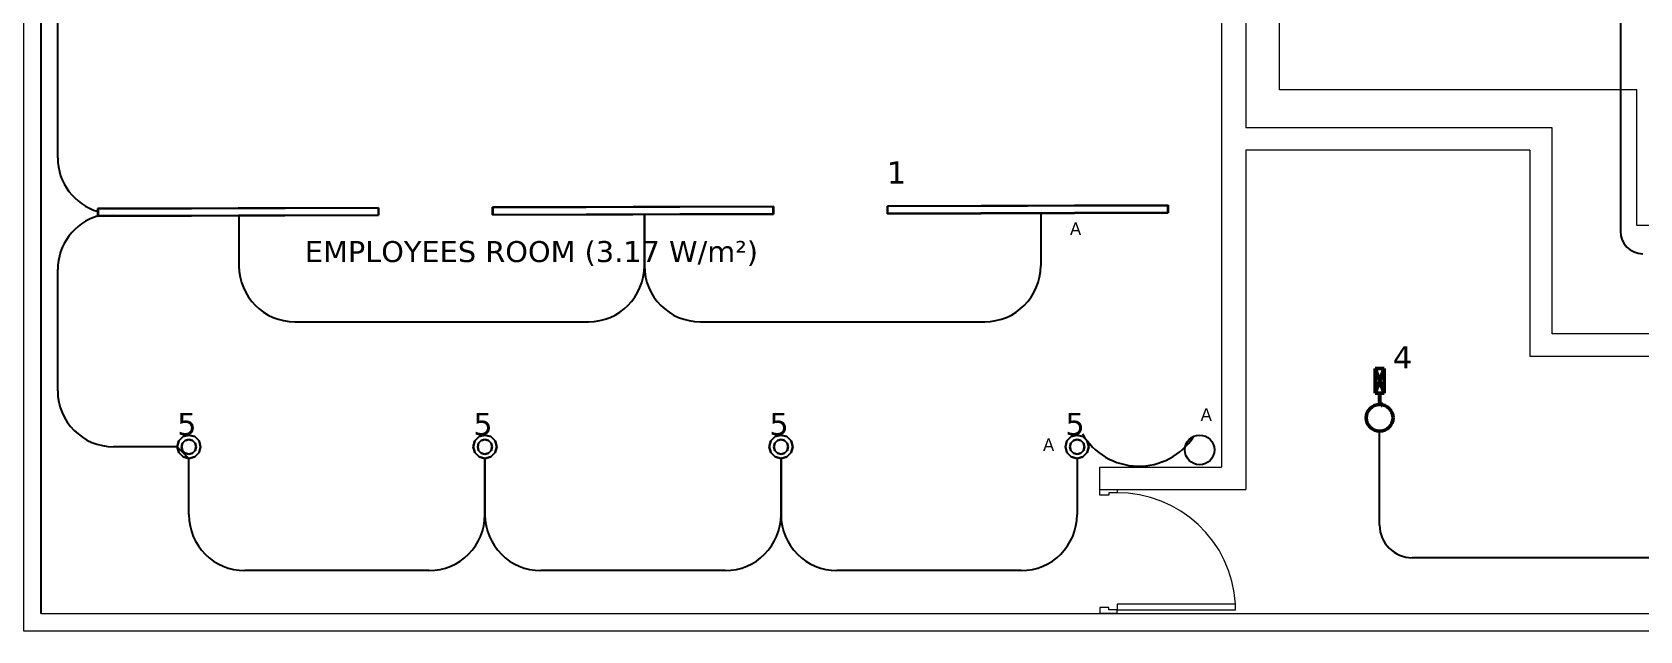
# Model space of a CAD drawing. Header units: inches. Extents: x -2 to 2474, y 1 to 287.
# Drawn here: x 21.61 to 46.24, y 109.57 to 118.74 of the extents above; entities that cross this region are included whole.
import ezdxf

# ---------------------------------------------------------------- set-up
doc = ezdxf.new("R2010")
doc.units = ezdxf.units.IN
doc.header["$MEASUREMENT"] = 0
doc.layers.add('0.25', color=4, linetype='Continuous')
doc.layers.add('PDF_0', color=7, linetype='Continuous')
doc.layers.add('BORDER', color=30, linetype='Continuous', lineweight=50)
for name, color, linetype, true_color in [('DLX_CALC', 3, 'Continuous', 0x00ff00), ('DLX_CONT', 7, 'Continuous', 0x969696), ('DLX_DESC', 7, 'Continuous', 0x969696), ('DLX_LUM', 7, 'Continuous', 0xffd400), ('DLX_LUMKEY_IDX', 7, 'Continuous', 0x969696)]:
    doc.layers.add(name, color=color, linetype=linetype, true_color=true_color)
doc.styles.add('TableTextStyle', font='')
doc.styles.get('TableTextStyle').set_extended_font_data('VERDANA.TTF')

msp = doc.modelspace()

# ---------------------------------------------------------------- linework, layer by layer
at = {"lineweight": 5}
for p, q in [((39.83066, 122.23574), (39.83066, 112.07742)), ((40.2047, 122.23574), (40.2047, 117.27355)), ((40.72113, 117.8565), (40.72113, 121.63239)), ((46.19618, 117.8565), (40.72113, 117.8565)), ((46.19618, 115.77976), (46.19618, 117.8565)), ((44.55544, 117.27355), (40.2047, 117.27355)), ((44.89839, 117.27355), (44.55544, 117.27355)), ((44.89839, 114.12002), (44.89839, 117.27355)), ((40.2047, 116.9306), (40.2047, 111.73448)), ((44.55544, 116.9306), (40.2047, 116.9306)), ((44.55544, 116.9306), (44.55544, 113.77708)), ((71.1171, 115.77976), (46.19618, 115.77976)), ((72.5743, 114.12002), (44.89839, 114.12002)), ((44.55544, 113.77708), (72.91725, 113.77708)), ((37.96495, 111.73448), (37.96495, 112.07742)), ((37.96495, 112.07742), (39.83066, 112.07742)), ((38.23148, 111.73448), (38.23148, 111.68091)), ((38.23148, 111.73448), (40.2047, 111.73448)), ((38.23148, 109.97539), (38.23148, 109.88654))]:
    msp.add_line(p, q, dxfattribs=at)
at = {"color": 3, "transparency": 33554585}
msp.add_circle((39.49651, 112.33975), 0.22679, dxfattribs=at)
at = {"layer": '0.25'}
for p, q in [((45.94338, 124.53402), (45.94338, 115.68893)), ((21.99989, 116.81631), (21.99989, 119.2137)), ((22.85724, 115.95895), (22.85724, 115.95895)), ((24.77761, 115.92721), (24.77761, 115.16055)), ((30.98918, 115.16055), (30.98918, 115.94727)), ((30.98918, 115.94727), (30.98918, 115.16055)), ((37.06103, 115.96688), (37.06103, 115.16055)), ((21.99989, 113.24498), (21.99989, 115.10159)), ((25.63497, 114.3032), (30.13182, 114.3032)), ((31.84654, 114.3032), (36.20367, 114.3032)), ((42.25476, 111.18728), (42.25476, 112.62587)), ((23.83074, 112.38762), (22.85724, 112.38762)), ((24.0103, 112.20806), (23.83074, 112.38762)), ((24.0103, 111.34713), (24.0103, 112.20806)), ((28.54649, 111.34713), (28.54649, 112.20806)), ((28.54649, 112.20806), (28.54649, 111.34713)), ((33.08269, 111.34713), (33.08269, 112.20806)), ((33.08269, 112.20806), (33.08269, 111.34713)), ((37.61888, 112.20806), (37.61888, 111.34713)), ((48.70111, 110.68728), (42.75476, 110.68728)), ((27.68914, 110.48977), (24.86766, 110.48977)), ((32.22533, 110.48977), (29.40385, 110.48977)), ((36.76153, 110.48977), (33.94005, 110.48977))]:
    msp.add_line(p, q, dxfattribs=at)
for centre, radius, start, end in [((22.85724, 116.81631), 0.85736, 180, 253.811767), ((22.85724, 115.10159), 0.85736, 106.172961, 180), ((46.28632, 115.68893), 0.34294, 180, 270), ((25.63497, 115.16055), 0.85736, 180, 270), ((30.13182, 115.16055), 0.85736, 270, 0), ((31.84654, 115.16055), 0.85736, 180, 270), ((36.20367, 115.16055), 0.85736, 270, 0), ((22.85724, 113.24498), 0.85736, 180, 270), ((24.86766, 111.34713), 0.85736, 180, 270), ((27.68914, 111.34713), 0.85736, 270, 360), ((29.40385, 111.34713), 0.85736, 180, 270), ((32.22533, 111.34713), 0.85736, 270, 0), ((33.94005, 111.34713), 0.85736, 180, 270), ((36.76153, 111.34713), 0.85736, 270, 0), ((42.75476, 111.18728), 0.5, 180, 270)]:
    msp.add_arc(centre, radius, start, end, dxfattribs=at)
at = {"layer": 'BORDER', "color": 2}
for p, q in [((42.18464, 113.20943), (42.18464, 113.58699)), ((42.18464, 113.58699), (42.32489, 113.58699)), ((42.18464, 113.20943), (42.32489, 113.58699)), ((42.18464, 113.58699), (42.32489, 113.20878)), ((42.32489, 113.58699), (42.32489, 113.20878)), ((42.25193, 113.20894), (42.18464, 113.20943)), ((42.23114, 113.06563), (42.27839, 113.06564)), ((42.25193, 113.06563), (42.25193, 113.20894)), ((42.25786, 113.20897), (42.2576, 113.06561)), ((42.32489, 113.20878), (42.25786, 113.20897)), ((42.27839, 113.06564), (42.27839, 113.05431)), ((42.23586, 113.05431), (42.23114, 113.05431)), ((42.23586, 113.03517), (42.23586, 113.05431)), ((42.27839, 113.05431), (42.27366, 113.05431)), ((42.27366, 113.05431), (42.27366, 113.03517)), ((42.28972, 113.01838), (42.2784, 113.01838))]:
    msp.add_line(p, q, dxfattribs=at)
msp.add_circle((42.25476, 112.83096), 0.20508, dxfattribs=at)
at = {"layer": 'DLX_CALC', "transparency": 33554585}
msp.add_arc((38.56517, 113.09239), 1.00218, 210.300638, 327.125146, dxfattribs=at)
at = {"layer": 'DLX_CONT'}
msp.add_polyline3d([(21.7422, 122.11877, 0), (21.7422, 109.83324, 0)], dxfattribs=at)
at = {"layer": 'DLX_LUM'}
for points in [[(26.91704, 116.05131, 0), (22.61524, 116.03741, 0)], [(22.61524, 116.03741, 0), (26.91704, 116.05131, 0)], [(22.61524, 116.03741, 0), (26.91704, 116.05131, 0)], [(26.91704, 116.05131, 0), (22.61524, 116.03741, 0)], [(22.61524, 116.03741, 0), (22.61524, 116.03741, 0)], [(22.61524, 116.03741, 0), (22.61562, 115.92023, 0)], [(22.61562, 115.92023, 0), (22.61524, 116.03741, 0)], [(22.61524, 116.03741, 0), (22.61524, 116.03741, 0)], [(22.61562, 115.92023, 0), (22.61524, 116.03741, 0)], [(22.61524, 116.03741, 0), (22.61562, 115.92023, 0)], [(26.91422, 116.04751, 0), (22.61809, 116.03364, 0)], [(22.61809, 116.03364, 0), (26.91422, 116.04751, 0)], [(22.61809, 116.03364, 0), (22.61844, 115.92402, 0)], [(22.61844, 115.92402, 0), (22.61809, 116.03364, 0)], [(26.91457, 115.93789, 0), (26.91422, 116.04751, 0)], [(26.91422, 116.04751, 0), (26.91457, 115.93789, 0)], [(26.91704, 116.05131, 0), (26.91704, 116.05131, 0)], [(26.91742, 115.93412, 0), (26.91704, 116.05131, 0)], [(26.91704, 116.05131, 0), (26.91704, 116.05131, 0)], [(26.91704, 116.05131, 0), (26.91742, 115.93412, 0)], [(26.91704, 116.05131, 0), (26.91742, 115.93412, 0)], [(26.91742, 115.93412, 0), (26.91704, 116.05131, 0)], [(32.9653, 116.07084, 0), (28.6635, 116.05694, 0)], [(28.6635, 116.05694, 0), (32.9653, 116.07084, 0)], [(28.6635, 116.05694, 0), (32.9653, 116.07084, 0)], [(32.9653, 116.07084, 0), (28.6635, 116.05694, 0)], [(28.6635, 116.05694, 0), (28.6635, 116.05694, 0)], [(28.6635, 116.05694, 0), (28.66388, 115.93976, 0)], [(28.66388, 115.93976, 0), (28.6635, 116.05694, 0)], [(28.6635, 116.05694, 0), (28.6635, 116.05694, 0)], [(28.66388, 115.93976, 0), (28.6635, 116.05694, 0)], [(28.6635, 116.05694, 0), (28.66388, 115.93976, 0)], [(32.96248, 116.06704, 0), (28.66635, 116.05317, 0)], [(28.66635, 116.05317, 0), (32.96248, 116.06704, 0)], [(28.66635, 116.05317, 0), (28.6667, 115.94355, 0)], [(28.6667, 115.94355, 0), (28.66635, 116.05317, 0)], [(32.96283, 115.95742, 0), (32.96248, 116.06704, 0)], [(32.96248, 116.06704, 0), (32.96283, 115.95742, 0)], [(32.9653, 116.07084, 0), (32.9653, 116.07084, 0)], [(32.96568, 115.95365, 0), (32.9653, 116.07084, 0)], [(32.9653, 116.07084, 0), (32.9653, 116.07084, 0)], [(32.9653, 116.07084, 0), (32.96568, 115.95365, 0)], [(32.9653, 116.07084, 0), (32.96568, 115.95365, 0)], [(32.96568, 115.95365, 0), (32.9653, 116.07084, 0)], [(39.01356, 116.09037, 0), (34.71176, 116.07648, 0)], [(34.71176, 116.07648, 0), (39.01356, 116.09037, 0)], [(34.71176, 116.07648, 0), (39.01356, 116.09037, 0)], [(39.01356, 116.09037, 0), (34.71176, 116.07648, 0)], [(34.71176, 116.07648, 0), (34.71176, 116.07648, 0)], [(34.71176, 116.07648, 0), (34.71214, 115.95929, 0)], [(34.71214, 115.95929, 0), (34.71176, 116.07648, 0)], [(34.71176, 116.07648, 0), (34.71176, 116.07648, 0)], [(34.71214, 115.95929, 0), (34.71176, 116.07648, 0)], [(34.71176, 116.07648, 0), (34.71214, 115.95929, 0)], [(39.01074, 116.08658, 0), (34.71461, 116.0727, 0)], [(34.71461, 116.0727, 0), (39.01074, 116.08658, 0)], [(34.71461, 116.0727, 0), (34.71496, 115.96308, 0)], [(34.71496, 115.96308, 0), (34.71461, 116.0727, 0)], [(39.0111, 115.97695, 0), (39.01074, 116.08658, 0)], [(39.01074, 116.08658, 0), (39.0111, 115.97695, 0)], [(39.01356, 116.09037, 0), (39.01356, 116.09037, 0)], [(39.01394, 115.97318, 0), (39.01356, 116.09037, 0)], [(39.01356, 116.09037, 0), (39.01356, 116.09037, 0)], [(39.01356, 116.09037, 0), (39.01394, 115.97318, 0)], [(39.01356, 116.09037, 0), (39.01394, 115.97318, 0)], [(39.01394, 115.97318, 0), (39.01356, 116.09037, 0)], [(22.61562, 115.92023, 0), (26.91742, 115.93412, 0)], [(26.91742, 115.93412, 0), (22.61562, 115.92023, 0)], [(26.91742, 115.93412, 0), (22.61562, 115.92023, 0)], [(22.61562, 115.92023, 0), (26.91742, 115.93412, 0)], [(22.61562, 115.92023, 0), (22.61562, 115.92023, 0)], [(22.61562, 115.92023, 0), (22.61562, 115.92023, 0)], [(22.61844, 115.92402, 0), (26.91457, 115.93789, 0)], [(26.91457, 115.93789, 0), (22.61844, 115.92402, 0)], [(26.91742, 115.93412, 0), (26.91742, 115.93412, 0)], [(26.91742, 115.93412, 0), (26.91742, 115.93412, 0)], [(28.66388, 115.93976, 0), (32.96568, 115.95365, 0)], [(32.96568, 115.95365, 0), (28.66388, 115.93976, 0)], [(32.96568, 115.95365, 0), (28.66388, 115.93976, 0)], [(28.66388, 115.93976, 0), (32.96568, 115.95365, 0)], [(28.66388, 115.93976, 0), (28.66388, 115.93976, 0)], [(28.66388, 115.93976, 0), (28.66388, 115.93976, 0)], [(28.6667, 115.94355, 0), (32.96283, 115.95742, 0)], [(32.96283, 115.95742, 0), (28.6667, 115.94355, 0)], [(32.96568, 115.95365, 0), (32.96568, 115.95365, 0)], [(32.96568, 115.95365, 0), (32.96568, 115.95365, 0)], [(34.71214, 115.95929, 0), (39.01394, 115.97318, 0)], [(39.01394, 115.97318, 0), (34.71214, 115.95929, 0)], [(39.01394, 115.97318, 0), (34.71214, 115.95929, 0)], [(34.71214, 115.95929, 0), (39.01394, 115.97318, 0)], [(34.71214, 115.95929, 0), (34.71214, 115.95929, 0)], [(34.71214, 115.95929, 0), (34.71214, 115.95929, 0)], [(34.71496, 115.96308, 0), (39.0111, 115.97695, 0)], [(39.0111, 115.97695, 0), (34.71496, 115.96308, 0)], [(39.01394, 115.97318, 0), (39.01394, 115.97318, 0)], [(39.01394, 115.97318, 0), (39.01394, 115.97318, 0)], [(23.8548, 112.4774, 0), (23.83074, 112.38762, 0)], [(23.83074, 112.38762, 0), (23.8548, 112.4774, 0)], [(23.83074, 112.38762, 0), (23.8548, 112.4774, 0)], [(23.8548, 112.4774, 0), (23.83074, 112.38762, 0)], [(23.83074, 112.38762, 0), (23.83074, 112.38762, 0)], [(23.83074, 112.38762, 0), (23.8548, 112.29784, 0)], [(23.8548, 112.29784, 0), (23.83074, 112.38762, 0)], [(23.83074, 112.38762, 0), (23.83074, 112.38762, 0)], [(23.8548, 112.29784, 0), (23.83074, 112.38762, 0)], [(23.83074, 112.38762, 0), (23.8548, 112.29784, 0)], [(23.92052, 112.54312, 0), (23.8548, 112.4774, 0)], [(23.8548, 112.4774, 0), (23.92052, 112.54312, 0)], [(23.8548, 112.4774, 0), (23.92052, 112.54312, 0)], [(23.92052, 112.54312, 0), (23.8548, 112.4774, 0)], [(23.8548, 112.4774, 0), (23.8548, 112.4774, 0)], [(23.8548, 112.4774, 0), (23.8548, 112.4774, 0)], [(23.91372, 112.44338, 0), (23.89878, 112.38762, 0)], [(23.89878, 112.38762, 0), (23.91372, 112.44338, 0)], [(23.89878, 112.38762, 0), (23.91372, 112.33187, 0)], [(23.91372, 112.33187, 0), (23.89878, 112.38762, 0)], [(23.95454, 112.48419, 0), (23.91372, 112.44338, 0)], [(23.91372, 112.44338, 0), (23.95454, 112.48419, 0)], [(23.91372, 112.33187, 0), (23.95454, 112.29105, 0)], [(23.95454, 112.29105, 0), (23.91372, 112.33187, 0)], [(24.0103, 112.56718, 0), (23.92052, 112.54312, 0)], [(23.92052, 112.54312, 0), (24.0103, 112.56718, 0)], [(23.92052, 112.54312, 0), (24.0103, 112.56718, 0)], [(24.0103, 112.56718, 0), (23.92052, 112.54312, 0)], [(23.92052, 112.54312, 0), (23.92052, 112.54312, 0)], [(23.92052, 112.54312, 0), (23.92052, 112.54312, 0)], [(24.0103, 112.49913, 0), (23.95454, 112.48419, 0)], [(23.95454, 112.48419, 0), (24.0103, 112.49913, 0)], [(24.10008, 112.54312, 0), (24.0103, 112.56718, 0)], [(24.0103, 112.56718, 0), (24.0103, 112.56718, 0)], [(24.0103, 112.56718, 0), (24.10008, 112.54312, 0)], [(24.0103, 112.56718, 0), (24.0103, 112.56718, 0)], [(24.0103, 112.56718, 0), (24.10008, 112.54312, 0)], [(24.10008, 112.54312, 0), (24.0103, 112.56718, 0)], [(24.06606, 112.48419, 0), (24.0103, 112.49913, 0)], [(24.0103, 112.49913, 0), (24.06606, 112.48419, 0)], [(24.10687, 112.44338, 0), (24.06606, 112.48419, 0)], [(24.06606, 112.48419, 0), (24.10687, 112.44338, 0)], [(24.06606, 112.29105, 0), (24.10687, 112.33187, 0)], [(24.10687, 112.33187, 0), (24.06606, 112.29105, 0)], [(24.1658, 112.4774, 0), (24.10008, 112.54312, 0)], [(24.10008, 112.54312, 0), (24.10008, 112.54312, 0)], [(24.10008, 112.54312, 0), (24.1658, 112.4774, 0)], [(24.10008, 112.54312, 0), (24.10008, 112.54312, 0)], [(24.10008, 112.54312, 0), (24.1658, 112.4774, 0)], [(24.1658, 112.4774, 0), (24.10008, 112.54312, 0)], [(24.12181, 112.38762, 0), (24.10687, 112.44338, 0)], [(24.10687, 112.44338, 0), (24.12181, 112.38762, 0)], [(24.10687, 112.33187, 0), (24.12181, 112.38762, 0)], [(24.12181, 112.38762, 0), (24.10687, 112.33187, 0)], [(24.18986, 112.38762, 0), (24.1658, 112.4774, 0)], [(24.1658, 112.4774, 0), (24.1658, 112.4774, 0)], [(24.1658, 112.4774, 0), (24.18986, 112.38762, 0)], [(24.1658, 112.4774, 0), (24.1658, 112.4774, 0)], [(24.1658, 112.4774, 0), (24.18986, 112.38762, 0)], [(24.18986, 112.38762, 0), (24.1658, 112.4774, 0)], [(24.1658, 112.29784, 0), (24.18986, 112.38762, 0)], [(24.18986, 112.38762, 0), (24.1658, 112.29784, 0)], [(24.18986, 112.38762, 0), (24.1658, 112.29784, 0)], [(24.1658, 112.29784, 0), (24.18986, 112.38762, 0)], [(24.18986, 112.38762, 0), (24.18986, 112.38762, 0)], [(24.18986, 112.38762, 0), (24.18986, 112.38762, 0)], [(28.39099, 112.4774, 0), (28.36694, 112.38762, 0)], [(28.36694, 112.38762, 0), (28.39099, 112.4774, 0)], [(28.36694, 112.38762, 0), (28.39099, 112.4774, 0)], [(28.39099, 112.4774, 0), (28.36694, 112.38762, 0)], [(28.36694, 112.38762, 0), (28.36694, 112.38762, 0)], [(28.36694, 112.38762, 0), (28.39099, 112.29784, 0)], [(28.39099, 112.29784, 0), (28.36694, 112.38762, 0)], [(28.36694, 112.38762, 0), (28.36694, 112.38762, 0)], [(28.39099, 112.29784, 0), (28.36694, 112.38762, 0)], [(28.36694, 112.38762, 0), (28.39099, 112.29784, 0)], [(28.45672, 112.54312, 0), (28.39099, 112.4774, 0)], [(28.39099, 112.4774, 0), (28.45672, 112.54312, 0)], [(28.39099, 112.4774, 0), (28.45672, 112.54312, 0)], [(28.45672, 112.54312, 0), (28.39099, 112.4774, 0)], [(28.39099, 112.4774, 0), (28.39099, 112.4774, 0)], [(28.39099, 112.4774, 0), (28.39099, 112.4774, 0)], [(28.44992, 112.44338, 0), (28.43498, 112.38762, 0)], [(28.43498, 112.38762, 0), (28.44992, 112.44338, 0)], [(28.43498, 112.38762, 0), (28.44992, 112.33187, 0)], [(28.44992, 112.33187, 0), (28.43498, 112.38762, 0)], [(28.49074, 112.48419, 0), (28.44992, 112.44338, 0)], [(28.44992, 112.44338, 0), (28.49074, 112.48419, 0)], [(28.44992, 112.33187, 0), (28.49074, 112.29105, 0)], [(28.49074, 112.29105, 0), (28.44992, 112.33187, 0)], [(28.54649, 112.56718, 0), (28.45672, 112.54312, 0)], [(28.45672, 112.54312, 0), (28.54649, 112.56718, 0)], [(28.45672, 112.54312, 0), (28.54649, 112.56718, 0)], [(28.54649, 112.56718, 0), (28.45672, 112.54312, 0)], [(28.45672, 112.54312, 0), (28.45672, 112.54312, 0)], [(28.45672, 112.54312, 0), (28.45672, 112.54312, 0)], [(28.54649, 112.49913, 0), (28.49074, 112.48419, 0)], [(28.49074, 112.48419, 0), (28.54649, 112.49913, 0)], [(28.63627, 112.54312, 0), (28.54649, 112.56718, 0)], [(28.54649, 112.56718, 0), (28.54649, 112.56718, 0)], [(28.54649, 112.56718, 0), (28.63627, 112.54312, 0)], [(28.54649, 112.56718, 0), (28.54649, 112.56718, 0)], [(28.54649, 112.56718, 0), (28.63627, 112.54312, 0)], [(28.63627, 112.54312, 0), (28.54649, 112.56718, 0)], [(28.60225, 112.48419, 0), (28.54649, 112.49913, 0)], [(28.54649, 112.49913, 0), (28.60225, 112.48419, 0)], [(28.64307, 112.44338, 0), (28.60225, 112.48419, 0)], [(28.60225, 112.48419, 0), (28.64307, 112.44338, 0)], [(28.60225, 112.29105, 0), (28.64307, 112.33187, 0)], [(28.64307, 112.33187, 0), (28.60225, 112.29105, 0)], [(28.702, 112.4774, 0), (28.63627, 112.54312, 0)], [(28.63627, 112.54312, 0), (28.63627, 112.54312, 0)], [(28.63627, 112.54312, 0), (28.702, 112.4774, 0)], [(28.63627, 112.54312, 0), (28.63627, 112.54312, 0)], [(28.63627, 112.54312, 0), (28.702, 112.4774, 0)], [(28.702, 112.4774, 0), (28.63627, 112.54312, 0)], [(28.65801, 112.38762, 0), (28.64307, 112.44338, 0)], [(28.64307, 112.44338, 0), (28.65801, 112.38762, 0)], [(28.64307, 112.33187, 0), (28.65801, 112.38762, 0)], [(28.65801, 112.38762, 0), (28.64307, 112.33187, 0)], [(28.72605, 112.38762, 0), (28.702, 112.4774, 0)], [(28.702, 112.4774, 0), (28.702, 112.4774, 0)], [(28.702, 112.4774, 0), (28.72605, 112.38762, 0)], [(28.702, 112.4774, 0), (28.702, 112.4774, 0)], [(28.702, 112.4774, 0), (28.72605, 112.38762, 0)], [(28.72605, 112.38762, 0), (28.702, 112.4774, 0)], [(28.702, 112.29784, 0), (28.72605, 112.38762, 0)], [(28.72605, 112.38762, 0), (28.702, 112.29784, 0)], [(28.72605, 112.38762, 0), (28.702, 112.29784, 0)], [(28.702, 112.29784, 0), (28.72605, 112.38762, 0)], [(28.72605, 112.38762, 0), (28.72605, 112.38762, 0)], [(28.72605, 112.38762, 0), (28.72605, 112.38762, 0)], [(32.92719, 112.4774, 0), (32.90313, 112.38762, 0)], [(32.90313, 112.38762, 0), (32.92719, 112.4774, 0)], [(32.90313, 112.38762, 0), (32.92719, 112.4774, 0)], [(32.92719, 112.4774, 0), (32.90313, 112.38762, 0)], [(32.90313, 112.38762, 0), (32.90313, 112.38762, 0)], [(32.90313, 112.38762, 0), (32.92719, 112.29784, 0)], [(32.92719, 112.29784, 0), (32.90313, 112.38762, 0)], [(32.90313, 112.38762, 0), (32.90313, 112.38762, 0)], [(32.92719, 112.29784, 0), (32.90313, 112.38762, 0)], [(32.90313, 112.38762, 0), (32.92719, 112.29784, 0)], [(32.99291, 112.54312, 0), (32.92719, 112.4774, 0)], [(32.92719, 112.4774, 0), (32.99291, 112.54312, 0)], [(32.92719, 112.4774, 0), (32.99291, 112.54312, 0)], [(32.99291, 112.54312, 0), (32.92719, 112.4774, 0)], [(32.92719, 112.4774, 0), (32.92719, 112.4774, 0)], [(32.92719, 112.4774, 0), (32.92719, 112.4774, 0)], [(32.98612, 112.44338, 0), (32.97118, 112.38762, 0)], [(32.97118, 112.38762, 0), (32.98612, 112.44338, 0)], [(32.97118, 112.38762, 0), (32.98612, 112.33187, 0)], [(32.98612, 112.33187, 0), (32.97118, 112.38762, 0)], [(33.02693, 112.48419, 0), (32.98612, 112.44338, 0)], [(32.98612, 112.44338, 0), (33.02693, 112.48419, 0)], [(32.98612, 112.33187, 0), (33.02693, 112.29105, 0)], [(33.02693, 112.29105, 0), (32.98612, 112.33187, 0)], [(33.08269, 112.56718, 0), (32.99291, 112.54312, 0)], [(32.99291, 112.54312, 0), (33.08269, 112.56718, 0)], [(32.99291, 112.54312, 0), (33.08269, 112.56718, 0)], [(33.08269, 112.56718, 0), (32.99291, 112.54312, 0)], [(32.99291, 112.54312, 0), (32.99291, 112.54312, 0)], [(32.99291, 112.54312, 0), (32.99291, 112.54312, 0)], [(33.08269, 112.49913, 0), (33.02693, 112.48419, 0)], [(33.02693, 112.48419, 0), (33.08269, 112.49913, 0)], [(33.17247, 112.54312, 0), (33.08269, 112.56718, 0)], [(33.08269, 112.56718, 0), (33.08269, 112.56718, 0)], [(33.08269, 112.56718, 0), (33.17247, 112.54312, 0)], [(33.08269, 112.56718, 0), (33.08269, 112.56718, 0)], [(33.08269, 112.56718, 0), (33.17247, 112.54312, 0)], [(33.17247, 112.54312, 0), (33.08269, 112.56718, 0)], [(33.13845, 112.48419, 0), (33.08269, 112.49913, 0)], [(33.08269, 112.49913, 0), (33.13845, 112.48419, 0)], [(33.17927, 112.44338, 0), (33.13845, 112.48419, 0)], [(33.13845, 112.48419, 0), (33.17927, 112.44338, 0)], [(33.13845, 112.29105, 0), (33.17927, 112.33187, 0)], [(33.17927, 112.33187, 0), (33.13845, 112.29105, 0)], [(33.23819, 112.4774, 0), (33.17247, 112.54312, 0)], [(33.17247, 112.54312, 0), (33.17247, 112.54312, 0)], [(33.17247, 112.54312, 0), (33.23819, 112.4774, 0)], [(33.17247, 112.54312, 0), (33.17247, 112.54312, 0)], [(33.17247, 112.54312, 0), (33.23819, 112.4774, 0)], [(33.23819, 112.4774, 0), (33.17247, 112.54312, 0)], [(33.19421, 112.38762, 0), (33.17927, 112.44338, 0)], [(33.17927, 112.44338, 0), (33.19421, 112.38762, 0)], [(33.17927, 112.33187, 0), (33.19421, 112.38762, 0)], [(33.19421, 112.38762, 0), (33.17927, 112.33187, 0)], [(33.26225, 112.38762, 0), (33.23819, 112.4774, 0)], [(33.23819, 112.4774, 0), (33.23819, 112.4774, 0)], [(33.23819, 112.4774, 0), (33.26225, 112.38762, 0)], [(33.23819, 112.4774, 0), (33.23819, 112.4774, 0)], [(33.23819, 112.4774, 0), (33.26225, 112.38762, 0)], [(33.26225, 112.38762, 0), (33.23819, 112.4774, 0)], [(33.23819, 112.29784, 0), (33.26225, 112.38762, 0)], [(33.26225, 112.38762, 0), (33.23819, 112.29784, 0)], [(33.26225, 112.38762, 0), (33.23819, 112.29784, 0)], [(33.23819, 112.29784, 0), (33.26225, 112.38762, 0)], [(33.26225, 112.38762, 0), (33.26225, 112.38762, 0)], [(33.26225, 112.38762, 0), (33.26225, 112.38762, 0)], [(37.46338, 112.4774, 0), (37.43933, 112.38762, 0)], [(37.43933, 112.38762, 0), (37.46338, 112.4774, 0)], [(37.43933, 112.38762, 0), (37.46338, 112.4774, 0)], [(37.46338, 112.4774, 0), (37.43933, 112.38762, 0)], [(37.43933, 112.38762, 0), (37.43933, 112.38762, 0)], [(37.43933, 112.38762, 0), (37.46338, 112.29784, 0)], [(37.46338, 112.29784, 0), (37.43933, 112.38762, 0)], [(37.43933, 112.38762, 0), (37.43933, 112.38762, 0)], [(37.46338, 112.29784, 0), (37.43933, 112.38762, 0)], [(37.43933, 112.38762, 0), (37.46338, 112.29784, 0)], [(37.52911, 112.54312, 0), (37.46338, 112.4774, 0)], [(37.46338, 112.4774, 0), (37.52911, 112.54312, 0)], [(37.46338, 112.4774, 0), (37.52911, 112.54312, 0)], [(37.52911, 112.54312, 0), (37.46338, 112.4774, 0)], [(37.46338, 112.4774, 0), (37.46338, 112.4774, 0)], [(37.46338, 112.4774, 0), (37.46338, 112.4774, 0)], [(37.52231, 112.44338, 0), (37.50737, 112.38762, 0)], [(37.50737, 112.38762, 0), (37.52231, 112.44338, 0)], [(37.50737, 112.38762, 0), (37.52231, 112.33187, 0)], [(37.52231, 112.33187, 0), (37.50737, 112.38762, 0)], [(37.56313, 112.48419, 0), (37.52231, 112.44338, 0)], [(37.52231, 112.44338, 0), (37.56313, 112.48419, 0)], [(37.52231, 112.33187, 0), (37.56313, 112.29105, 0)], [(37.56313, 112.29105, 0), (37.52231, 112.33187, 0)], [(37.61888, 112.56718, 0), (37.52911, 112.54312, 0)], [(37.52911, 112.54312, 0), (37.61888, 112.56718, 0)], [(37.52911, 112.54312, 0), (37.61888, 112.56718, 0)], [(37.61888, 112.56718, 0), (37.52911, 112.54312, 0)], [(37.52911, 112.54312, 0), (37.52911, 112.54312, 0)], [(37.52911, 112.54312, 0), (37.52911, 112.54312, 0)], [(37.61888, 112.49913, 0), (37.56313, 112.48419, 0)], [(37.56313, 112.48419, 0), (37.61888, 112.49913, 0)], [(37.70866, 112.54312, 0), (37.61888, 112.56718, 0)], [(37.61888, 112.56718, 0), (37.61888, 112.56718, 0)], [(37.61888, 112.56718, 0), (37.70866, 112.54312, 0)], [(37.61888, 112.56718, 0), (37.61888, 112.56718, 0)], [(37.61888, 112.56718, 0), (37.70866, 112.54312, 0)], [(37.70866, 112.54312, 0), (37.61888, 112.56718, 0)], [(37.67464, 112.48419, 0), (37.61888, 112.49913, 0)], [(37.61888, 112.49913, 0), (37.67464, 112.48419, 0)], [(37.71546, 112.44338, 0), (37.67464, 112.48419, 0)], [(37.67464, 112.48419, 0), (37.71546, 112.44338, 0)], [(37.67464, 112.29105, 0), (37.71546, 112.33187, 0)], [(37.71546, 112.33187, 0), (37.67464, 112.29105, 0)], [(37.77439, 112.4774, 0), (37.70866, 112.54312, 0)], [(37.70866, 112.54312, 0), (37.70866, 112.54312, 0)], [(37.70866, 112.54312, 0), (37.77439, 112.4774, 0)], [(37.70866, 112.54312, 0), (37.70866, 112.54312, 0)], [(37.70866, 112.54312, 0), (37.77439, 112.4774, 0)], [(37.77439, 112.4774, 0), (37.70866, 112.54312, 0)], [(37.7304, 112.38762, 0), (37.71546, 112.44338, 0)], [(37.71546, 112.44338, 0), (37.7304, 112.38762, 0)], [(37.71546, 112.33187, 0), (37.7304, 112.38762, 0)], [(37.7304, 112.38762, 0), (37.71546, 112.33187, 0)], [(37.79844, 112.38762, 0), (37.77439, 112.4774, 0)], [(37.77439, 112.4774, 0), (37.77439, 112.4774, 0)], [(37.77439, 112.4774, 0), (37.79844, 112.38762, 0)], [(37.77439, 112.4774, 0), (37.77439, 112.4774, 0)], [(37.77439, 112.4774, 0), (37.79844, 112.38762, 0)], [(37.79844, 112.38762, 0), (37.77439, 112.4774, 0)], [(37.77439, 112.29784, 0), (37.79844, 112.38762, 0)], [(37.79844, 112.38762, 0), (37.77439, 112.29784, 0)], [(37.79844, 112.38762, 0), (37.77439, 112.29784, 0)], [(37.77439, 112.29784, 0), (37.79844, 112.38762, 0)], [(37.79844, 112.38762, 0), (37.79844, 112.38762, 0)], [(37.79844, 112.38762, 0), (37.79844, 112.38762, 0)], [(23.8548, 112.29784, 0), (23.8548, 112.29784, 0)], [(23.8548, 112.29784, 0), (23.92052, 112.23212, 0)], [(23.92052, 112.23212, 0), (23.8548, 112.29784, 0)], [(23.8548, 112.29784, 0), (23.8548, 112.29784, 0)], [(23.92052, 112.23212, 0), (23.8548, 112.29784, 0)], [(23.8548, 112.29784, 0), (23.92052, 112.23212, 0)], [(23.92052, 112.23212, 0), (24.0103, 112.20806, 0)], [(24.0103, 112.20806, 0), (23.92052, 112.23212, 0)], [(23.92052, 112.23212, 0), (23.92052, 112.23212, 0)], [(23.92052, 112.23212, 0), (23.92052, 112.23212, 0)], [(24.0103, 112.20806, 0), (23.92052, 112.23212, 0)], [(23.92052, 112.23212, 0), (24.0103, 112.20806, 0)], [(23.95454, 112.29105, 0), (24.0103, 112.27611, 0)], [(24.0103, 112.27611, 0), (23.95454, 112.29105, 0)], [(24.0103, 112.27611, 0), (24.06606, 112.29105, 0)], [(24.06606, 112.29105, 0), (24.0103, 112.27611, 0)], [(24.0103, 112.20806, 0), (24.10008, 112.23212, 0)], [(24.10008, 112.23212, 0), (24.0103, 112.20806, 0)], [(24.10008, 112.23212, 0), (24.0103, 112.20806, 0)], [(24.0103, 112.20806, 0), (24.10008, 112.23212, 0)], [(24.0103, 112.20806, 0), (24.0103, 112.20806, 0)], [(24.0103, 112.20806, 0), (24.0103, 112.20806, 0)], [(24.10008, 112.23212, 0), (24.1658, 112.29784, 0)], [(24.1658, 112.29784, 0), (24.10008, 112.23212, 0)], [(24.1658, 112.29784, 0), (24.10008, 112.23212, 0)], [(24.10008, 112.23212, 0), (24.1658, 112.29784, 0)], [(24.10008, 112.23212, 0), (24.10008, 112.23212, 0)], [(24.10008, 112.23212, 0), (24.10008, 112.23212, 0)], [(24.1658, 112.29784, 0), (24.1658, 112.29784, 0)], [(24.1658, 112.29784, 0), (24.1658, 112.29784, 0)], [(28.39099, 112.29784, 0), (28.39099, 112.29784, 0)], [(28.39099, 112.29784, 0), (28.45672, 112.23212, 0)], [(28.45672, 112.23212, 0), (28.39099, 112.29784, 0)], [(28.39099, 112.29784, 0), (28.39099, 112.29784, 0)], [(28.45672, 112.23212, 0), (28.39099, 112.29784, 0)], [(28.39099, 112.29784, 0), (28.45672, 112.23212, 0)], [(28.45672, 112.23212, 0), (28.54649, 112.20806, 0)], [(28.54649, 112.20806, 0), (28.45672, 112.23212, 0)], [(28.45672, 112.23212, 0), (28.45672, 112.23212, 0)], [(28.45672, 112.23212, 0), (28.45672, 112.23212, 0)], [(28.54649, 112.20806, 0), (28.45672, 112.23212, 0)], [(28.45672, 112.23212, 0), (28.54649, 112.20806, 0)], [(28.49074, 112.29105, 0), (28.54649, 112.27611, 0)], [(28.54649, 112.27611, 0), (28.49074, 112.29105, 0)], [(28.54649, 112.27611, 0), (28.60225, 112.29105, 0)], [(28.60225, 112.29105, 0), (28.54649, 112.27611, 0)], [(28.54649, 112.20806, 0), (28.63627, 112.23212, 0)], [(28.63627, 112.23212, 0), (28.54649, 112.20806, 0)], [(28.63627, 112.23212, 0), (28.54649, 112.20806, 0)], [(28.54649, 112.20806, 0), (28.63627, 112.23212, 0)], [(28.54649, 112.20806, 0), (28.54649, 112.20806, 0)], [(28.54649, 112.20806, 0), (28.54649, 112.20806, 0)], [(28.63627, 112.23212, 0), (28.702, 112.29784, 0)], [(28.702, 112.29784, 0), (28.63627, 112.23212, 0)], [(28.702, 112.29784, 0), (28.63627, 112.23212, 0)], [(28.63627, 112.23212, 0), (28.702, 112.29784, 0)], [(28.63627, 112.23212, 0), (28.63627, 112.23212, 0)], [(28.63627, 112.23212, 0), (28.63627, 112.23212, 0)], [(28.702, 112.29784, 0), (28.702, 112.29784, 0)], [(28.702, 112.29784, 0), (28.702, 112.29784, 0)], [(32.92719, 112.29784, 0), (32.92719, 112.29784, 0)], [(32.92719, 112.29784, 0), (32.99291, 112.23212, 0)], [(32.99291, 112.23212, 0), (32.92719, 112.29784, 0)], [(32.92719, 112.29784, 0), (32.92719, 112.29784, 0)], [(32.99291, 112.23212, 0), (32.92719, 112.29784, 0)], [(32.92719, 112.29784, 0), (32.99291, 112.23212, 0)], [(32.99291, 112.23212, 0), (33.08269, 112.20806, 0)], [(33.08269, 112.20806, 0), (32.99291, 112.23212, 0)], [(32.99291, 112.23212, 0), (32.99291, 112.23212, 0)], [(32.99291, 112.23212, 0), (32.99291, 112.23212, 0)], [(33.08269, 112.20806, 0), (32.99291, 112.23212, 0)], [(32.99291, 112.23212, 0), (33.08269, 112.20806, 0)], [(33.02693, 112.29105, 0), (33.08269, 112.27611, 0)], [(33.08269, 112.27611, 0), (33.02693, 112.29105, 0)], [(33.08269, 112.27611, 0), (33.13845, 112.29105, 0)], [(33.13845, 112.29105, 0), (33.08269, 112.27611, 0)], [(33.08269, 112.20806, 0), (33.17247, 112.23212, 0)], [(33.17247, 112.23212, 0), (33.08269, 112.20806, 0)], [(33.17247, 112.23212, 0), (33.08269, 112.20806, 0)], [(33.08269, 112.20806, 0), (33.17247, 112.23212, 0)], [(33.08269, 112.20806, 0), (33.08269, 112.20806, 0)], [(33.08269, 112.20806, 0), (33.08269, 112.20806, 0)], [(33.17247, 112.23212, 0), (33.23819, 112.29784, 0)], [(33.23819, 112.29784, 0), (33.17247, 112.23212, 0)], [(33.23819, 112.29784, 0), (33.17247, 112.23212, 0)], [(33.17247, 112.23212, 0), (33.23819, 112.29784, 0)], [(33.17247, 112.23212, 0), (33.17247, 112.23212, 0)], [(33.17247, 112.23212, 0), (33.17247, 112.23212, 0)], [(33.23819, 112.29784, 0), (33.23819, 112.29784, 0)], [(33.23819, 112.29784, 0), (33.23819, 112.29784, 0)], [(37.46338, 112.29784, 0), (37.46338, 112.29784, 0)], [(37.46338, 112.29784, 0), (37.52911, 112.23212, 0)], [(37.52911, 112.23212, 0), (37.46338, 112.29784, 0)], [(37.46338, 112.29784, 0), (37.46338, 112.29784, 0)], [(37.52911, 112.23212, 0), (37.46338, 112.29784, 0)], [(37.46338, 112.29784, 0), (37.52911, 112.23212, 0)], [(37.52911, 112.23212, 0), (37.61888, 112.20806, 0)], [(37.61888, 112.20806, 0), (37.52911, 112.23212, 0)], [(37.52911, 112.23212, 0), (37.52911, 112.23212, 0)], [(37.52911, 112.23212, 0), (37.52911, 112.23212, 0)], [(37.61888, 112.20806, 0), (37.52911, 112.23212, 0)], [(37.52911, 112.23212, 0), (37.61888, 112.20806, 0)], [(37.56313, 112.29105, 0), (37.61888, 112.27611, 0)], [(37.61888, 112.27611, 0), (37.56313, 112.29105, 0)], [(37.61888, 112.27611, 0), (37.67464, 112.29105, 0)], [(37.67464, 112.29105, 0), (37.61888, 112.27611, 0)], [(37.61888, 112.20806, 0), (37.70866, 112.23212, 0)], [(37.70866, 112.23212, 0), (37.61888, 112.20806, 0)], [(37.70866, 112.23212, 0), (37.61888, 112.20806, 0)], [(37.61888, 112.20806, 0), (37.70866, 112.23212, 0)], [(37.61888, 112.20806, 0), (37.61888, 112.20806, 0)], [(37.61888, 112.20806, 0), (37.61888, 112.20806, 0)], [(37.70866, 112.23212, 0), (37.77439, 112.29784, 0)], [(37.77439, 112.29784, 0), (37.70866, 112.23212, 0)], [(37.77439, 112.29784, 0), (37.70866, 112.23212, 0)], [(37.70866, 112.23212, 0), (37.77439, 112.29784, 0)], [(37.70866, 112.23212, 0), (37.70866, 112.23212, 0)], [(37.70866, 112.23212, 0), (37.70866, 112.23212, 0)], [(37.77439, 112.29784, 0), (37.77439, 112.29784, 0)], [(37.77439, 112.29784, 0), (37.77439, 112.29784, 0)]]:
    msp.add_polyline3d(points, dxfattribs=at)
at = {"layer": 'PDF_0', "lineweight": 5}
for points in [[(21.47567, 132.89691), (21.47567, 109.56671), (42.08727, 109.56671)], [(21.7422, 122.23574), (21.7422, 109.83324), (38.23148, 109.83324)], [(38.23148, 109.83324), (37.96495, 109.83324)], [(38.23148, 109.83324), (44.48604, 109.83324)], [(44.48604, 109.83324), (57.06036, 109.83324)], [(42.08727, 109.56671), (66.46582, 109.56671)]]:
    msp.add_lwpolyline(points, dxfattribs=at)
for points in [[(38.23148, 111.73448), (38.23148, 111.68117), (38.1071, 111.68117), (38.1071, 111.64564), (37.96495, 111.64564), (37.96495, 111.73448)], [(38.23148, 109.83324), (38.23148, 109.88654), (38.1071, 109.88654), (38.1071, 109.92208), (37.96495, 109.92208), (37.96495, 109.83324)], [(38.23148, 109.97539), (38.23148, 109.88654), (40.04388, 109.88654), (40.04388, 109.97539)]]:
    msp.add_lwpolyline(points, close=True, dxfattribs=at)
msp.add_arc((38.24511, 109.87964), 1.80132, 3.046897, 90.696151, dxfattribs=at)

# ---------------------------------------------------------------- texts
at = {"transparency": 33554585, "char_height": 0.19275, "attachment_point": 1}
for insert in [(37.51001, 115.82456), (39.51194, 112.97708), (37.09637, 112.51486)]:
    msp.add_mtext_dynamic_manual_height_columns('A', width=0.2779477, gutter_width=0.96373, heights=[0], dxfattribs=dict(at, insert=insert))
at = {"layer": 'DLX_DESC', "style": 'TableTextStyle'}
msp.add_text('EMPLOYEES ROOM (3.17 W/m²)', height=0.3215237, dxfattribs=at).set_placement((25.78667, 115.21796))
at = {"layer": 'DLX_LUMKEY_IDX', "style": 'TableTextStyle'}
for s, p in [('1', (34.70332, 116.41934)), ('4', (42.457, 113.58699)), ('5', (23.83074, 112.56718)), ('5', (28.36694, 112.56718)), ('5', (32.90313, 112.56718)), ('5', (37.43933, 112.56718))]:
    msp.add_text(s, height=0.34021, dxfattribs=at).set_placement(p)

doc.saveas('drawing.dxf')
